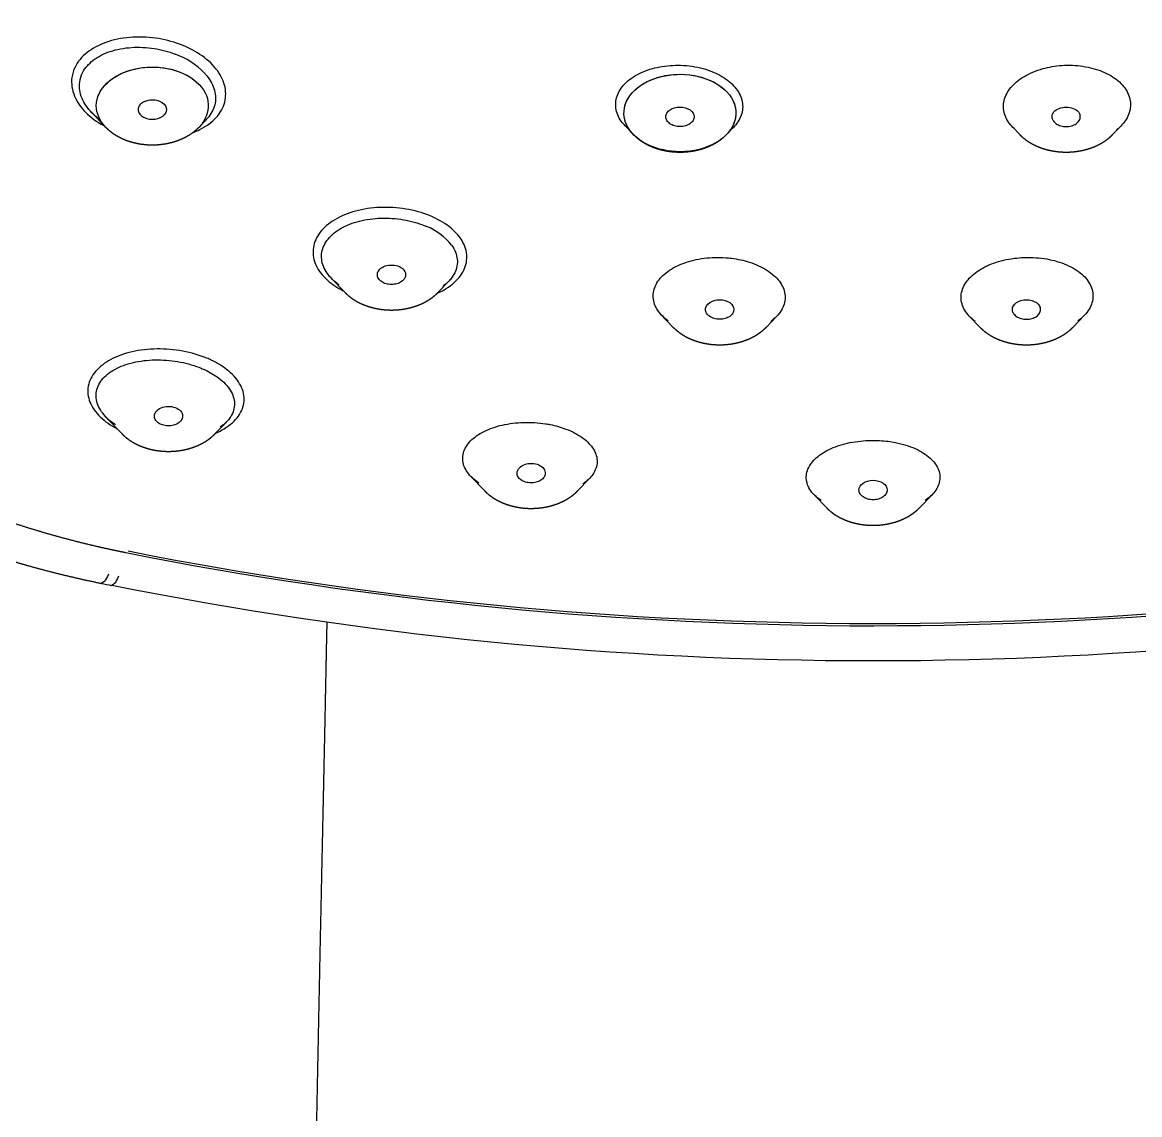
# Model space of a CAD drawing. Header units: millimetres. Extents: x 5066 to 5486, y -1867 to -1273.
# Drawn here: x 5226.14 to 5232.47, y -1583.56 to -1577.37 of the extents above; entities that cross this region are included whole.
import ezdxf

# ---------------------------------------------------------------- set-up
doc = ezdxf.new("R2010")
doc.units = ezdxf.units.MM
doc.header["$LTSCALE"] = 7
doc.header["$MEASUREMENT"] = 0
doc.layers.add('DWG', color=7, linetype='CONTINUOUS')

msp = doc.modelspace()

# ---------------------------------------------------------------- linework, layer by layer
at = {"layer": 'DWG'}
for p, q in [((5226.6111, -1577.9674), (5226.5304, -1577.8833)), ((5227.1404, -1577.9674), (5227.1829, -1577.923)), ((5229.6001, -1578.0085), (5229.5537, -1577.96)), ((5230.1294, -1578.0085), (5230.1695, -1577.9666)), ((5231.7881, -1578.0085), (5231.748, -1577.9666)), ((5232.3174, -1578.0085), (5232.3638, -1577.96)), ((5227.9659, -1578.9035), (5227.8895, -1578.8236)), ((5228.4952, -1578.9035), (5228.5553, -1578.8407)), ((5229.8252, -1579.1005), (5229.7624, -1579.0349)), ((5230.3545, -1579.1005), (5230.4125, -1579.04)), ((5231.563, -1579.1005), (5231.505, -1579.04)), ((5232.0923, -1579.1005), (5232.1552, -1579.0349)), ((5226.7027, -1579.7046), (5226.6108, -1579.6085)), ((5227.232, -1579.7046), (5227.2968, -1579.6369)), ((5228.7571, -1580.0277), (5228.6805, -1579.9476)), ((5229.2864, -1580.0277), (5229.3523, -1579.9588)), ((5230.6941, -1580.1234), (5230.6243, -1580.0506)), ((5231.2234, -1580.1234), (5231.2932, -1580.0506))]:
    msp.add_line(p, q, dxfattribs=at)
for centre, radius, start, end in [((5226.8564, -1577.9656), 0.4376, 43.95045, 70.21469), ((5228.3007, -1578.8507), 0.3449, 38.54569, 68.31039), ((5230.9584, -1558.9503), 21.8429, 258.82419, 281.19623), ((5228.1942, -1572.6621), 8.053, 258.48794, 258.90947), ((5230.9582, -1559.0493), 21.9418, 258.66461, 281.33865)]:
    msp.add_arc(centre, radius, start, end, dxfattribs=at)
at = {"layer": 'DWG', "extrusion": (0, 0, -1)}
for centre, major_axis, start_param, end_param in [((5226.8757, -1577.8465), (0.3173, 0), 3.141593, 6.86762), ((5226.8757, -1577.8465), (0.3173, 0), 3.141593, 5.694137), ((5229.8647, -1577.8876), (0.3173, 0), 2.557158, 6.86762), ((5229.8647, -1577.8876), (0.3173, 0), 1.570796, 5.105088), ((5229.8647, -1577.8876), (0.3173, 0), 5.105088, 7.853982), ((5226.8757, -1577.8465), (0.3173, 0), 2.557158, 3.141593), ((5226.8757, -1577.8682), (-0.08, 0), 0.981748, 4.12334), ((5232.0528, -1577.9092), (-0.08, 0), 5.890486, 9.032079), ((5229.8647, -1577.9092), (0.08, 0), 3.534292, 6.675884), ((5228.2306, -1578.8042), (0.08, 0), 3.730641, 6.872234), ((5230.0899, -1579.0012), (0.08, 0), 3.337942, 4.908739), ((5230.0899, -1579.0012), (0.08, 0), 4.908739, 6.479535), ((5231.8277, -1579.0012), (-0.08, 0), 6.086836, 9.228428), ((5226.9674, -1579.6053), (0.08, 0), 3.769911, 6.911504), ((5229.0218, -1579.9284), (0.08, 0), 3.455752, 6.597345), ((5230.9588, -1580.0242), (0.08, 0), 3.141593, 6.283185)]:
    msp.add_ellipse(centre, major_axis=major_axis, ratio=0.690882, start_param=start_param, end_param=end_param, dxfattribs=at)
at = {"layer": 'DWG'}
for points, degree, knots in [([(5223.1042, -1577.3739), (5223.1474, -1577.5272), (5223.1926, -1577.6807), (5223.2406, -1577.8339), (5223.2925, -1577.9867), (5223.3492, -1578.1389), (5223.4116, -1578.2902), (5223.4809, -1578.4402), (5223.5579, -1578.5888), (5223.6435, -1578.7358), (5223.6738, -1578.7836), (5223.7052, -1578.8311), (5223.7378, -1578.8783), (5223.7714, -1578.9251), (5223.8061, -1578.9715), (5223.8419, -1579.0175), (5223.8788, -1579.0631), (5223.9166, -1579.1083), (5223.9555, -1579.153), (5223.9954, -1579.1972), (5224.0363, -1579.241), (5224.0781, -1579.2843), (5224.1209, -1579.327), (5224.1646, -1579.3693), (5224.2092, -1579.411), (5224.2547, -1579.4521), (5224.3011, -1579.4927), (5224.3484, -1579.5327), (5224.3965, -1579.5721), (5224.4454, -1579.6109), (5224.4961, -1579.6497), (5224.5477, -1579.688), (5224.6003, -1579.7256), (5224.6538, -1579.7627), (5224.7082, -1579.7992), (5224.7634, -1579.835), (5224.8195, -1579.8702), (5224.8764, -1579.9048), (5224.9342, -1579.9387), (5224.9926, -1579.972), (5225.0519, -1580.0045), (5225.1118, -1580.0364), (5225.1724, -1580.0676), (5225.2338, -1580.0981), (5225.2957, -1580.1279), (5225.3583, -1580.157), (5225.4215, -1580.1853), (5225.4852, -1580.2129), (5225.5495, -1580.2397), (5225.6143, -1580.2657), (5225.6721, -1580.2882), (5225.7304, -1580.31), (5225.7891, -1580.3313), (5225.8483, -1580.352), (5225.9079, -1580.3721), (5225.9679, -1580.3917), (5226.0283, -1580.4106), (5226.0891, -1580.429), (5226.1503, -1580.4467), (5226.2118, -1580.4638), (5226.2736, -1580.4803), (5226.3357, -1580.4961), (5226.3982, -1580.5114), (5226.4609, -1580.5259), (5226.5238, -1580.5398), (5226.587, -1580.5531)], 1, [0, 0, 1.114582, 2.229164, 3.343746, 4.458327, 5.572909, 6.687491, 7.802073, 8.916655, 10.031237, 10.397789, 10.764341, 11.130893, 11.497445, 11.863998, 12.23055, 12.597102, 12.963654, 13.330206, 13.696758, 14.063311, 14.429863, 14.796415, 15.162967, 15.529519, 15.896072, 16.262624, 16.629176, 16.995728, 17.36228, 17.735213, 18.108145, 18.481078, 18.85401, 19.226943, 19.599875, 19.972808, 20.34574, 20.718673, 21.091605, 21.464538, 21.83747, 22.210403, 22.583335, 22.956267, 23.3292, 23.702132, 24.075065, 24.447997, 24.82093, 25.150615, 25.4803, 25.809985, 26.13967, 26.469356, 26.799041, 27.128726, 27.458411, 27.788096, 28.117781, 28.447467, 28.777152, 29.106837, 29.436522, 29.766207, 30.095892, 30.095892]), ([(5227.0293, -1577.4975), (5227.0293, -1577.4975), (5227.0293, -1577.4975), (5227.0293, -1577.4975), (5226.9867, -1577.4818), (5226.9405, -1577.4702), (5226.8943, -1577.4637), (5226.8456, -1577.4568), (5226.7955, -1577.4553), (5226.7482, -1577.4593), (5226.7004, -1577.4633), (5226.6542, -1577.473), (5226.6131, -1577.4876), (5226.572, -1577.5022), (5226.5351, -1577.5222), (5226.5054, -1577.5458), (5226.4759, -1577.5694), (5226.4528, -1577.5972), (5226.4381, -1577.6272), (5226.4287, -1577.6463), (5226.4225, -1577.6666), (5226.4199, -1577.6873), (5226.4199, -1577.6873), (5226.4199, -1577.6873), (5226.4199, -1577.6873)], 3, [0, 0, 0, 0, 0.000014, 0.000014, 0.000014, 0.168962, 0.168962, 0.168962, 0.347203, 0.347203, 0.347203, 0.526916, 0.526916, 0.526916, 0.707022, 0.707022, 0.707022, 0.886111, 0.886111, 0.886111, 0.999986, 0.999986, 0.999986, 1, 1, 1, 1]), ([(5226.4643, -1577.7122), (5226.4668, -1577.6939), (5226.4724, -1577.6761), (5226.4809, -1577.6593), (5226.4942, -1577.6331), (5226.515, -1577.6088), (5226.5414, -1577.5885), (5226.568, -1577.5681), (5226.601, -1577.5511), (5226.6376, -1577.5389), (5226.6741, -1577.5267), (5226.7152, -1577.519), (5226.7574, -1577.5162), (5226.7992, -1577.5135), (5226.8433, -1577.5156), (5226.8862, -1577.5224), (5226.9267, -1577.5288), (5226.9672, -1577.5395), (5227.0045, -1577.5539)], 3, [0, 0, 0, 0, 0.114392, 0.114392, 0.114392, 0.294182, 0.294182, 0.294182, 0.474743, 0.474743, 0.474743, 0.654487, 0.654487, 0.654487, 0.832178, 0.832178, 0.832178, 1, 1, 1, 1]), ([(5227.1023, -1578.0004), (5227.1174, -1577.9947), (5227.1318, -1577.9884), (5227.1454, -1577.9815), (5227.1821, -1577.9629), (5227.2136, -1577.9394), (5227.2373, -1577.913), (5227.2609, -1577.8867), (5227.2775, -1577.8568), (5227.2855, -1577.8258), (5227.2934, -1577.7949), (5227.2931, -1577.7621), (5227.2847, -1577.73), (5227.2763, -1577.6982), (5227.2595, -1577.6661), (5227.2358, -1577.6365), (5227.2122, -1577.607), (5227.181, -1577.5792), (5227.1449, -1577.5553), (5227.1107, -1577.5326), (5227.0712, -1577.5129), (5227.0293, -1577.4975), (5227.0293, -1577.4975), (5227.0293, -1577.4975), (5227.0293, -1577.4975)], 3, [0.5152022, 0.5152022, 0.5152022, 0.5152022, 0.5439755, 0.5439755, 0.5439755, 0.6216809, 0.6216809, 0.6216809, 0.6990356, 0.6990356, 0.6990356, 0.775838, 0.775838, 0.775838, 0.8521066, 0.8521066, 0.8521066, 0.9281309, 0.9281309, 0.9281309, 0.9999937, 0.9999937, 0.9999937, 1, 1, 1, 1]), ([(5229.5795, -1577.9836), (5229.5608, -1577.9685), (5229.5449, -1577.952), (5229.5326, -1577.9346), (5229.5158, -1577.911), (5229.5053, -1577.8852), (5229.5018, -1577.8596), (5229.4984, -1577.834), (5229.5019, -1577.8077), (5229.512, -1577.783), (5229.5221, -1577.7584), (5229.539, -1577.7347), (5229.5614, -1577.7137), (5229.5837, -1577.693), (5229.612, -1577.6744), (5229.644, -1577.6595), (5229.6758, -1577.6448), (5229.7122, -1577.6333), (5229.7502, -1577.6262), (5229.7881, -1577.619), (5229.8287, -1577.6159), (5229.8686, -1577.6172), (5229.9121, -1577.6186), (5229.9561, -1577.6252), (5229.9963, -1577.6363)], 3, [0.5806093, 0.5806093, 0.5806093, 0.5806093, 0.6203416, 0.6203416, 0.6203416, 0.6746369, 0.6746369, 0.6746369, 0.7287389, 0.7287389, 0.7287389, 0.7825021, 0.7825021, 0.7825021, 0.8358964, 0.8358964, 0.8358964, 0.88901, 0.88901, 0.88901, 0.9420094, 0.9420094, 0.9420094, 1, 1, 1, 1]), ([(5229.9963, -1577.6363), (5230.0301, -1577.6457), (5230.0621, -1577.6584), (5230.0902, -1577.6737), (5230.1211, -1577.6905), (5230.1481, -1577.7109), (5230.1688, -1577.7331), (5230.1896, -1577.7554), (5230.2046, -1577.7802), (5230.2127, -1577.8053), (5230.2209, -1577.8305), (5230.2223, -1577.8568), (5230.2168, -1577.882), (5230.2113, -1577.9071), (5230.1989, -1577.9319), (5230.1805, -1577.9543), (5230.1711, -1577.9656), (5230.1602, -1577.9765), (5230.1478, -1577.9867)], 3, [0, 0, 0, 0, 0.0484094, 0.0484094, 0.0484094, 0.1020184, 0.1020184, 0.1020184, 0.1559047, 0.1559047, 0.1559047, 0.2099325, 0.2099325, 0.2099325, 0.2639182, 0.2639182, 0.2639182, 0.291207, 0.291207, 0.291207, 0.291207]), ([(5231.7697, -1577.9867), (5231.761, -1577.9795), (5231.753, -1577.9721), (5231.7458, -1577.9643), (5231.7255, -1577.9425), (5231.7111, -1577.9181), (5231.7036, -1577.8931), (5231.6961, -1577.8682), (5231.6954, -1577.8421), (5231.7015, -1577.8168), (5231.7076, -1577.7916), (5231.7205, -1577.7666), (5231.7393, -1577.7439), (5231.758, -1577.7212), (5231.7829, -1577.7002), (5231.8121, -1577.6824), (5231.8437, -1577.6632), (5231.8812, -1577.6474), (5231.9212, -1577.6363)], 3, [0.7086089, 0.7086089, 0.7086089, 0.7086089, 0.7277913, 0.7277913, 0.7277913, 0.7819481, 0.7819481, 0.7819481, 0.8358165, 0.8358165, 0.8358165, 0.889318, 0.889318, 0.889318, 0.942492, 0.942492, 0.942492, 1, 1, 1, 1]), ([(5231.9212, -1577.6363), (5231.955, -1577.6269), (5231.9914, -1577.6208), (5232.0278, -1577.6183), (5232.0677, -1577.6155), (5232.1087, -1577.6171), (5232.1474, -1577.6228), (5232.1863, -1577.6286), (5232.224, -1577.6388), (5232.2574, -1577.6525), (5232.2909, -1577.6663), (5232.3211, -1577.684), (5232.3452, -1577.7042), (5232.3695, -1577.7244), (5232.3884, -1577.7477), (5232.4005, -1577.772), (5232.4126, -1577.7964), (5232.4182, -1577.8224), (5232.4168, -1577.8481), (5232.4154, -1577.8737), (5232.4069, -1577.8996), (5232.3922, -1577.9236), (5232.3791, -1577.945), (5232.3606, -1577.9654), (5232.338, -1577.9836)], 3, [0, 0, 0, 0, 0.0484817, 0.0484817, 0.0484817, 0.1016657, 0.1016657, 0.1016657, 0.1551751, 0.1551751, 0.1551751, 0.2090206, 0.2090206, 0.2090206, 0.2630908, 0.2630908, 0.2630908, 0.3171991, 0.3171991, 0.3171991, 0.3711681, 0.3711681, 0.3711681, 0.4192612, 0.4192612, 0.4192612, 0.4192612]), ([(5226.4199, -1577.6873), (5226.4155, -1577.7214), (5226.4207, -1577.7574), (5226.4351, -1577.7918), (5226.4484, -1577.8237), (5226.4699, -1577.8551), (5226.4977, -1577.8834), (5226.5257, -1577.9117), (5226.5608, -1577.9378), (5226.6002, -1577.9594), (5226.6023, -1577.9606), (5226.6045, -1577.9618), (5226.6068, -1577.963)], 3, [0, 0, 0, 0, 0.0823919, 0.0823919, 0.0823919, 0.1585683, 0.1585683, 0.1585683, 0.2348735, 0.2348735, 0.2348735, 0.239107, 0.239107, 0.239107, 0.239107]), ([(5226.58, -1577.9261), (5226.5629, -1577.9137), (5226.5473, -1577.9004), (5226.5337, -1577.8866), (5226.5087, -1577.8613), (5226.4895, -1577.8333), (5226.4777, -1577.8049), (5226.4649, -1577.7743), (5226.4603, -1577.7424), (5226.4643, -1577.7122)], 3, [0.7978878, 0.7978878, 0.7978878, 0.7978878, 0.8400485, 0.8400485, 0.8400485, 0.9169081, 0.9169081, 0.9169081, 1, 1, 1, 1]), ([(5227.1714, -1577.6619), (5227.1761, -1577.667), (5227.1806, -1577.6722), (5227.1848, -1577.6775), (5227.2055, -1577.7034), (5227.2202, -1577.7314), (5227.2277, -1577.7591), (5227.2353, -1577.787), (5227.2357, -1577.8155), (5227.2291, -1577.8422), (5227.2223, -1577.8692), (5227.2081, -1577.8951), (5227.1877, -1577.9178), (5227.1795, -1577.9269), (5227.1702, -1577.9357), (5227.16, -1577.9439)], 3, [0.1314311, 0.1314311, 0.1314311, 0.1314311, 0.1467169, 0.1467169, 0.1467169, 0.2222308, 0.2222308, 0.2222308, 0.2983464, 0.2983464, 0.2983464, 0.3751965, 0.3751965, 0.3751965, 0.4061188, 0.4061188, 0.4061188, 0.4061188]), ([(5226.6111, -1577.9674), (5226.6216, -1577.9779), (5226.6328, -1577.9877), (5226.6446, -1577.9971), (5226.657, -1578.0059), (5226.6699, -1578.0141), (5226.6832, -1578.0217), (5226.6979, -1578.0292), (5226.713, -1578.0361), (5226.7285, -1578.0423), (5226.7444, -1578.0478), (5226.7607, -1578.0527), (5226.7772, -1578.0569), (5226.7941, -1578.0605), (5226.8113, -1578.0634), (5226.8287, -1578.0656), (5226.8461, -1578.0671), (5226.8636, -1578.068), (5226.8812, -1578.0681), (5226.8988, -1578.0675), (5226.9162, -1578.0663), (5226.9336, -1578.0643), (5226.9508, -1578.0617), (5226.9679, -1578.0584), (5226.9847, -1578.0543), (5227.0012, -1578.0497), (5227.0174, -1578.0443), (5227.0332, -1578.0382), (5227.0486, -1578.0315), (5227.0636, -1578.0242), (5227.078, -1578.0162), (5227.0917, -1578.0077), (5227.1049, -1577.9985), (5227.1174, -1577.9888), (5227.1292, -1577.9784), (5227.1404, -1577.9674)], 1, [0.584435, 0.584435, 0.63789, 0.691346, 0.744802, 0.798258, 0.851714, 0.90517, 0.961835, 1.018501, 1.075167, 1.131833, 1.188499, 1.245165, 1.302426, 1.359688, 1.41695, 1.474212, 1.531473, 1.588735, 1.645971, 1.703206, 1.760441, 1.817677, 1.874912, 1.932147, 1.989402, 2.046657, 2.103912, 2.161167, 2.218422, 2.275677, 2.331974, 2.38827, 2.444566, 2.500862, 2.557158, 2.557158]), ([(5229.6001, -1578.0085), (5229.6107, -1578.0189), (5229.6219, -1578.0288), (5229.6337, -1578.0382), (5229.646, -1578.0469), (5229.6589, -1578.0552), (5229.6723, -1578.0628), (5229.6869, -1578.0703), (5229.702, -1578.0771), (5229.7176, -1578.0833), (5229.7335, -1578.0889), (5229.7497, -1578.0938), (5229.7662, -1578.098), (5229.7832, -1578.1016), (5229.8004, -1578.1045), (5229.8177, -1578.1067), (5229.8352, -1578.1082), (5229.8527, -1578.109), (5229.8703, -1578.1092), (5229.8878, -1578.1086), (5229.9053, -1578.1073), (5229.9227, -1578.1054), (5229.9399, -1578.1028), (5229.9569, -1578.0994), (5229.9737, -1578.0954), (5229.9902, -1578.0907), (5230.0064, -1578.0854), (5230.0223, -1578.0793), (5230.0377, -1578.0726), (5230.0526, -1578.0653), (5230.0671, -1578.0572), (5230.0808, -1578.0487), (5230.0939, -1578.0396), (5230.1064, -1578.0298), (5230.1183, -1578.0195), (5230.1294, -1578.0085)], 1, [0.584435, 0.584435, 0.63789, 0.691346, 0.744802, 0.798258, 0.851714, 0.90517, 0.961835, 1.018501, 1.075167, 1.131833, 1.188499, 1.245165, 1.302426, 1.359688, 1.41695, 1.474212, 1.531473, 1.588735, 1.645971, 1.703206, 1.760441, 1.817677, 1.874912, 1.932147, 1.989402, 2.046657, 2.103912, 2.161167, 2.218422, 2.275677, 2.331974, 2.38827, 2.444566, 2.500862, 2.557158, 2.557158]), ([(5231.7881, -1578.0085), (5231.7987, -1578.0189), (5231.8099, -1578.0288), (5231.8217, -1578.0381), (5231.834, -1578.0469), (5231.8469, -1578.0551), (5231.8603, -1578.0628), (5231.8749, -1578.0703), (5231.89, -1578.0771), (5231.9056, -1578.0833), (5231.9215, -1578.0889), (5231.9377, -1578.0938), (5231.9542, -1578.098), (5231.9712, -1578.1016), (5231.9884, -1578.1045), (5232.0057, -1578.1067), (5232.0232, -1578.1082), (5232.0407, -1578.109), (5232.0583, -1578.1092), (5232.0758, -1578.1086), (5232.0933, -1578.1073), (5232.1107, -1578.1054), (5232.1279, -1578.1027), (5232.1449, -1578.0994), (5232.1617, -1578.0954), (5232.1783, -1578.0907), (5232.1944, -1578.0853), (5232.2103, -1578.0793), (5232.2257, -1578.0726), (5232.2406, -1578.0652), (5232.2551, -1578.0572), (5232.2688, -1578.0487), (5232.2819, -1578.0396), (5232.2944, -1578.0298), (5232.3063, -1578.0195), (5232.3174, -1578.0085)], 1, [0.584435, 0.584435, 0.63789, 0.691346, 0.744802, 0.798258, 0.851714, 0.90517, 0.961835, 1.018501, 1.075167, 1.131833, 1.188499, 1.245165, 1.302426, 1.359688, 1.41695, 1.474212, 1.531473, 1.588735, 1.645971, 1.703206, 1.760441, 1.817677, 1.874912, 1.932147, 1.989402, 2.046657, 2.103912, 2.161167, 2.218422, 2.275677, 2.331974, 2.38827, 2.444566, 2.500862, 2.557158, 2.557158]), ([(5223.8248, -1578.3725), (5223.8442, -1578.4173), (5223.8647, -1578.462), (5223.8863, -1578.5064), (5223.9089, -1578.5507), (5223.9325, -1578.5946), (5223.9571, -1578.6384), (5223.9827, -1578.6819), (5224.0094, -1578.7251), (5224.037, -1578.768), (5224.0655, -1578.8106), (5224.0951, -1578.8528), (5224.1255, -1578.8948), (5224.1569, -1578.9363), (5224.1893, -1578.9775), (5224.2225, -1579.0183), (5224.2566, -1579.0587), (5224.2916, -1579.0987), (5224.3275, -1579.1383), (5224.3642, -1579.1774), (5224.4018, -1579.2161), (5224.4413, -1579.2554), (5224.4819, -1579.2943), (5224.5234, -1579.3327), (5224.5658, -1579.3707), (5224.6091, -1579.4083), (5224.6534, -1579.4453), (5224.6985, -1579.4819), (5224.7445, -1579.518), (5224.7914, -1579.5535), (5224.839, -1579.5885), (5224.8875, -1579.623), (5224.9368, -1579.6569), (5224.9868, -1579.6902), (5225.0376, -1579.723), (5225.0891, -1579.7551), (5225.1413, -1579.7866), (5225.1943, -1579.8175), (5225.2479, -1579.8478), (5225.3021, -1579.8774), (5225.357, -1579.9063), (5225.4124, -1579.9345), (5225.4686, -1579.9621), (5225.5255, -1579.9891), (5225.583, -1580.0155), (5225.6412, -1580.0413), (5225.7, -1580.0664), (5225.7594, -1580.0909), (5225.8194, -1580.1147), (5225.88, -1580.1378), (5225.9411, -1580.1603), (5226.0026, -1580.1821), (5226.0647, -1580.2032), (5226.1273, -1580.2236), (5226.1903, -1580.2433), (5226.2537, -1580.2623), (5226.3174, -1580.2806), (5226.3816, -1580.2981), (5226.4461, -1580.3149), (5226.5109, -1580.331), (5226.576, -1580.3463), (5226.6255, -1580.3574), (5226.6751, -1580.368), (5226.7249, -1580.3782)], 1, [0, 0, 0.334535, 0.66907, 1.003605, 1.338141, 1.672676, 2.007211, 2.341746, 2.676281, 3.010816, 3.345352, 3.679887, 4.014422, 4.348957, 4.683492, 5.018027, 5.352563, 5.687098, 6.021633, 6.356168, 6.690703, 7.034784, 7.378864, 7.722944, 8.067024, 8.411105, 8.755185, 9.099265, 9.443346, 9.787426, 10.131506, 10.475586, 10.819667, 11.163747, 11.507827, 11.851908, 12.195988, 12.540068, 12.884148, 13.228229, 13.572309, 13.91564, 14.25897, 14.602301, 14.945632, 15.288962, 15.632293, 15.975623, 16.318954, 16.662285, 17.005615, 17.348946, 17.692277, 18.035607, 18.378938, 18.722269, 19.065599, 19.40893, 19.75226, 20.095591, 20.438922, 20.698548, 20.958174, 21.2178, 21.2178]), ([(5228.6211, -1578.5972), (5228.6211, -1578.5972), (5228.6211, -1578.5972), (5228.6211, -1578.5972), (5228.6025, -1578.5706), (5228.5767, -1578.5452), (5228.5456, -1578.523), (5228.513, -1578.4996), (5228.4736, -1578.4791), (5228.4307, -1578.4632), (5228.3881, -1578.4474), (5228.3409, -1578.4356), (5228.2931, -1578.429), (5228.2453, -1578.4224), (5228.1956, -1578.4206), (5228.148, -1578.4238), (5228.1003, -1578.4271), (5228.0534, -1578.4355), (5228.0111, -1578.4483), (5227.9685, -1578.4613), (5227.9294, -1578.479), (5227.8971, -1578.5002), (5227.8645, -1578.5214), (5227.8378, -1578.5467), (5227.8191, -1578.5739), (5227.8003, -1578.6012), (5227.7892, -1578.6312), (5227.7866, -1578.6614), (5227.784, -1578.6915), (5227.7898, -1578.7227), (5227.8037, -1578.7523), (5227.8176, -1578.7818), (5227.8398, -1578.8105), (5227.8686, -1578.8359), (5227.8935, -1578.8579), (5227.9238, -1578.8779), (5227.9576, -1578.8949)], 3, [0, 0, 0, 0, 0.0000063, 0.0000063, 0.0000063, 0.0731967, 0.0731967, 0.0731967, 0.1500927, 0.1500927, 0.1500927, 0.2264069, 0.2264069, 0.2264069, 0.3025008, 0.3025008, 0.3025008, 0.3788158, 0.3788158, 0.3788158, 0.4556258, 0.4556258, 0.4556258, 0.5329503, 0.5329503, 0.5329503, 0.6106032, 0.6106032, 0.6106032, 0.688307, 0.688307, 0.688307, 0.7658051, 0.7658051, 0.7658051, 0.8326305, 0.8326305, 0.8326305, 0.8326305]), ([(5227.935, -1578.8623), (5227.9247, -1578.8551), (5227.9152, -1578.8476), (5227.9064, -1578.8399), (5227.8809, -1578.8174), (5227.8613, -1578.7921), (5227.8493, -1578.7662), (5227.8372, -1578.7403), (5227.8323, -1578.713), (5227.8349, -1578.6866), (5227.8375, -1578.6604), (5227.8477, -1578.6344), (5227.8646, -1578.6108), (5227.8814, -1578.5874), (5227.9053, -1578.5657), (5227.9343, -1578.5476), (5227.963, -1578.5297), (5227.9976, -1578.5147), (5228.0352, -1578.504), (5228.0724, -1578.4934), (5228.1137, -1578.4866), (5228.1556, -1578.4842), (5228.1973, -1578.4818), (5228.2408, -1578.4838), (5228.2826, -1578.4898), (5228.3244, -1578.4959), (5228.3656, -1578.5063), (5228.4029, -1578.52), (5228.4115, -1578.5232), (5228.4199, -1578.5266), (5228.4282, -1578.5302)], 3, [0.2093498, 0.2093498, 0.2093498, 0.2093498, 0.2362395, 0.2362395, 0.2362395, 0.3143385, 0.3143385, 0.3143385, 0.3925021, 0.3925021, 0.3925021, 0.4704131, 0.4704131, 0.4704131, 0.54775, 0.54775, 0.54775, 0.6243093, 0.6243093, 0.6243093, 0.7001296, 0.7001296, 0.7001296, 0.7755465, 0.7755465, 0.7755465, 0.8511058, 0.8511058, 0.8511058, 0.8685344, 0.8685344, 0.8685344, 0.8685344]), ([(5228.4895, -1578.9093), (5228.503, -1578.9033), (5228.5159, -1578.8968), (5228.528, -1578.8898), (5228.5627, -1578.87), (5228.5918, -1578.8462), (5228.6132, -1578.8202), (5228.6347, -1578.794), (5228.6489, -1578.7649), (5228.6546, -1578.7353), (5228.6603, -1578.7056), (5228.6575, -1578.6746), (5228.6464, -1578.6449), (5228.6404, -1578.6287), (5228.6319, -1578.6126), (5228.6211, -1578.5972), (5228.6211, -1578.5972), (5228.6211, -1578.5972), (5228.6211, -1578.5972)], 3, [0.303569, 0.303569, 0.303569, 0.303569, 0.3657384, 0.3657384, 0.3657384, 0.543364, 0.543364, 0.543364, 0.7227315, 0.7227315, 0.7227315, 0.9027398, 0.9027398, 0.9027398, 0.9999855, 0.9999855, 0.9999855, 1, 1, 1, 1]), ([(5228.5704, -1578.6357), (5228.5801, -1578.649), (5228.5877, -1578.6628), (5228.5932, -1578.6768), (5228.6033, -1578.7025), (5228.6061, -1578.7292), (5228.6015, -1578.7549), (5228.5969, -1578.7805), (5228.5848, -1578.8057), (5228.5662, -1578.8285), (5228.5541, -1578.8432), (5228.539, -1578.8572), (5228.5215, -1578.87)], 3, [0, 0, 0, 0, 0.0965343, 0.0965343, 0.0965343, 0.2757182, 0.2757182, 0.2757182, 0.4549016, 0.4549016, 0.4549016, 0.5711775, 0.5711775, 0.5711775, 0.5711775]), ([(5229.7982, -1579.066), (5229.7943, -1579.0631), (5229.7905, -1579.0602), (5229.7868, -1579.0572), (5229.7613, -1579.0367), (5229.7416, -1579.0133), (5229.7292, -1578.989), (5229.7168, -1578.9648), (5229.7114, -1578.9391), (5229.7133, -1578.914), (5229.7152, -1578.8891), (5229.7245, -1578.8642), (5229.7402, -1578.8412), (5229.7558, -1578.8185), (5229.7781, -1578.7971), (5229.8055, -1578.7788), (5229.8325, -1578.7607), (5229.8652, -1578.7451), (5229.901, -1578.7333), (5229.9364, -1578.7216), (5229.9759, -1578.7134), (5230.0162, -1578.7092), (5230.0564, -1578.7051), (5230.0986, -1578.7049), (5230.1392, -1578.7088), (5230.1454, -1578.7094), (5230.1515, -1578.7101), (5230.1576, -1578.7109)], 3, [0.6094348, 0.6094348, 0.6094348, 0.6094348, 0.6173507, 0.6173507, 0.6173507, 0.6722747, 0.6722747, 0.6722747, 0.7270658, 0.7270658, 0.7270658, 0.7813069, 0.7813069, 0.7813069, 0.8347856, 0.8347856, 0.8347856, 0.8875518, 0.8875518, 0.8875518, 0.939884, 0.939884, 0.939884, 0.9921969, 0.9921969, 0.9921969, 1, 1, 1, 1]), ([(5230.1576, -1578.7109), (5230.1922, -1578.7152), (5230.2261, -1578.7226), (5230.2573, -1578.7325), (5230.2945, -1578.7443), (5230.3288, -1578.76), (5230.3575, -1578.7783), (5230.3866, -1578.7968), (5230.4106, -1578.8184), (5230.4277, -1578.8414), (5230.445, -1578.8645), (5230.4557, -1578.8896), (5230.4591, -1578.9146), (5230.4624, -1578.9396), (5230.4585, -1578.9651), (5230.4476, -1578.9892), (5230.4368, -1579.013), (5230.4189, -1579.036), (5230.3952, -1579.0563), (5230.3904, -1579.0604), (5230.3853, -1579.0644), (5230.38, -1579.0684)], 3, [0, 0, 0, 0, 0.0447199, 0.0447199, 0.0447199, 0.0981176, 0.0981176, 0.0981176, 0.152218, 0.152218, 0.152218, 0.2067564, 0.2067564, 0.2067564, 0.261299, 0.261299, 0.261299, 0.3154546, 0.3154546, 0.3154546, 0.3264486, 0.3264486, 0.3264486, 0.3264486]), ([(5231.5375, -1579.0684), (5231.5123, -1579.0497), (5231.4921, -1579.0282), (5231.4786, -1579.0056), (5231.4645, -1578.9822), (5231.4572, -1578.9569), (5231.4573, -1578.9319), (5231.4573, -1578.9071), (5231.4646, -1578.882), (5231.4785, -1578.8584), (5231.4921, -1578.8352), (5231.5126, -1578.8129), (5231.5384, -1578.7933), (5231.5638, -1578.774), (5231.5951, -1578.7568), (5231.6297, -1578.7433), (5231.6642, -1578.7298), (5231.7029, -1578.7195), (5231.7427, -1578.7133), (5231.7484, -1578.7124), (5231.7541, -1578.7116), (5231.7599, -1578.7109)], 3, [0.6735624, 0.6735624, 0.6735624, 0.6735624, 0.7261428, 0.7261428, 0.7261428, 0.7807573, 0.7807573, 0.7807573, 0.834688, 0.834688, 0.834688, 0.8878293, 0.8878293, 0.8878293, 0.9403472, 0.9403472, 0.9403472, 0.9926055, 0.9926055, 0.9926055, 1, 1, 1, 1]), ([(5231.7599, -1578.7109), (5231.7946, -1578.7065), (5231.8306, -1578.705), (5231.8658, -1578.7066), (5231.9071, -1578.7084), (5231.9483, -1578.7145), (5231.986, -1578.7243), (5232.0242, -1578.7343), (5232.0598, -1578.7483), (5232.0899, -1578.7653), (5232.1204, -1578.7824), (5232.1461, -1578.8029), (5232.165, -1578.8251), (5232.1839, -1578.8474), (5232.1965, -1578.872), (5232.2017, -1578.8968), (5232.2069, -1578.9216), (5232.2049, -1578.9473), (5232.1959, -1578.9718), (5232.187, -1578.9961), (5232.1708, -1579.0199), (5232.1488, -1579.0413), (5232.14, -1579.0498), (5232.1301, -1579.0581), (5232.1193, -1579.0659)], 3, [0, 0, 0, 0, 0.04486, 0.04486, 0.04486, 0.0978468, 0.0978468, 0.0978468, 0.1515554, 0.1515554, 0.1515554, 0.2058825, 0.2058825, 0.2058825, 0.2604839, 0.2604839, 0.2604839, 0.3149272, 0.3149272, 0.3149272, 0.3688963, 0.3688963, 0.3688963, 0.3905095, 0.3905095, 0.3905095, 0.3905095]), ([(5227.9659, -1578.9035), (5227.9765, -1578.9139), (5227.9877, -1578.9238), (5227.9995, -1578.9331), (5228.0118, -1578.9419), (5228.0247, -1578.9501), (5228.0381, -1578.9578), (5228.0527, -1578.9653), (5228.0678, -1578.9721), (5228.0834, -1578.9783), (5228.0993, -1578.9839), (5228.1155, -1578.9887), (5228.132, -1578.993), (5228.149, -1578.9965), (5228.1662, -1578.9994), (5228.1835, -1579.0017), (5228.201, -1579.0032), (5228.2185, -1579.004), (5228.2361, -1579.0041), (5228.2536, -1579.0036), (5228.2711, -1579.0023), (5228.2885, -1579.0004), (5228.3057, -1578.9977), (5228.3227, -1578.9944), (5228.3395, -1578.9904), (5228.356, -1578.9857), (5228.3722, -1578.9803), (5228.3881, -1578.9743), (5228.4035, -1578.9676), (5228.4184, -1578.9602), (5228.4329, -1578.9522), (5228.4466, -1578.9437), (5228.4597, -1578.9345), (5228.4722, -1578.9248), (5228.4841, -1578.9144), (5228.4952, -1578.9035)], 1, [0.584435, 0.584435, 0.63789, 0.691346, 0.744802, 0.798258, 0.851714, 0.90517, 0.961835, 1.018501, 1.075167, 1.131833, 1.188499, 1.245165, 1.302426, 1.359688, 1.41695, 1.474212, 1.531473, 1.588735, 1.645971, 1.703206, 1.760441, 1.817677, 1.874912, 1.932147, 1.989402, 2.046657, 2.103912, 2.161167, 2.218422, 2.275677, 2.331974, 2.38827, 2.444566, 2.500862, 2.557158, 2.557158]), ([(5229.8252, -1579.1005), (5229.8358, -1579.1109), (5229.847, -1579.1208), (5229.8588, -1579.1301), (5229.8711, -1579.1389), (5229.884, -1579.1471), (5229.8974, -1579.1548), (5229.912, -1579.1623), (5229.9271, -1579.1691), (5229.9427, -1579.1753), (5229.9586, -1579.1809), (5229.9748, -1579.1858), (5229.9913, -1579.19), (5230.0083, -1579.1936), (5230.0255, -1579.1965), (5230.0428, -1579.1987), (5230.0603, -1579.2002), (5230.0778, -1579.201), (5230.0954, -1579.2012), (5230.1129, -1579.2006), (5230.1304, -1579.1993), (5230.1478, -1579.1974), (5230.165, -1579.1947), (5230.182, -1579.1914), (5230.1988, -1579.1874), (5230.2154, -1579.1827), (5230.2315, -1579.1773), (5230.2474, -1579.1713), (5230.2628, -1579.1646), (5230.2777, -1579.1572), (5230.2922, -1579.1492), (5230.3059, -1579.1407), (5230.319, -1579.1316), (5230.3315, -1579.1218), (5230.3434, -1579.1115), (5230.3545, -1579.1005)], 1, [0.584435, 0.584435, 0.63789, 0.691346, 0.744802, 0.798258, 0.851714, 0.90517, 0.961835, 1.018501, 1.075167, 1.131833, 1.188499, 1.245165, 1.302426, 1.359688, 1.41695, 1.474212, 1.531473, 1.588735, 1.645971, 1.703206, 1.760441, 1.817677, 1.874912, 1.932147, 1.989402, 2.046657, 2.103912, 2.161167, 2.218422, 2.275677, 2.331974, 2.38827, 2.444566, 2.500862, 2.557158, 2.557158]), ([(5231.563, -1579.1005), (5231.5736, -1579.1109), (5231.5848, -1579.1208), (5231.5966, -1579.1301), (5231.6089, -1579.1389), (5231.6218, -1579.1471), (5231.6352, -1579.1548), (5231.6498, -1579.1623), (5231.6649, -1579.1691), (5231.6805, -1579.1753), (5231.6964, -1579.1809), (5231.7126, -1579.1858), (5231.7291, -1579.19), (5231.7461, -1579.1936), (5231.7633, -1579.1965), (5231.7806, -1579.1987), (5231.7981, -1579.2002), (5231.8156, -1579.201), (5231.8332, -1579.2012), (5231.8507, -1579.2006), (5231.8682, -1579.1993), (5231.8856, -1579.1974), (5231.9028, -1579.1947), (5231.9198, -1579.1914), (5231.9366, -1579.1874), (5231.9531, -1579.1827), (5231.9693, -1579.1773), (5231.9852, -1579.1713), (5232.0006, -1579.1646), (5232.0155, -1579.1572), (5232.03, -1579.1492), (5232.0437, -1579.1407), (5232.0568, -1579.1316), (5232.0693, -1579.1218), (5232.0812, -1579.1115), (5232.0923, -1579.1005)], 1, [0.584435, 0.584435, 0.63789, 0.691346, 0.744802, 0.798258, 0.851714, 0.90517, 0.961835, 1.018501, 1.075167, 1.131833, 1.188499, 1.245165, 1.302426, 1.359688, 1.41695, 1.474212, 1.531473, 1.588735, 1.645971, 1.703206, 1.760441, 1.817677, 1.874912, 1.932147, 1.989402, 2.046657, 2.103912, 2.161167, 2.218422, 2.275677, 2.331974, 2.38827, 2.444566, 2.500862, 2.557158, 2.557158]), ([(5227.2098, -1579.2882), (5227.2016, -1579.2843), (5227.1933, -1579.2806), (5227.1847, -1579.277), (5227.143, -1579.2597), (5227.0963, -1579.246), (5227.0485, -1579.2372), (5227.0008, -1579.2284), (5226.9508, -1579.2241), (5226.9026, -1579.2247), (5226.8539, -1579.2253), (5226.8057, -1579.2309), (5226.7618, -1579.2409), (5226.7172, -1579.251), (5226.6759, -1579.266), (5226.641, -1579.2847), (5226.6056, -1579.3035), (5226.5759, -1579.3266), (5226.5542, -1579.352), (5226.5324, -1579.3777), (5226.5181, -1579.4064), (5226.5127, -1579.4357), (5226.5073, -1579.465), (5226.5105, -1579.4959), (5226.5222, -1579.5256), (5226.5339, -1579.555), (5226.5542, -1579.5842), (5226.5816, -1579.6105), (5226.6071, -1579.6351), (5226.6396, -1579.6579), (5226.6764, -1579.6771)], 3, [0, 0, 0, 0, 0.010627, 0.010627, 0.010627, 0.0632774, 0.0632774, 0.0632774, 0.1157414, 0.1157414, 0.1157414, 0.1685971, 0.1685971, 0.1685971, 0.2221921, 0.2221921, 0.2221921, 0.2765283, 0.2765283, 0.2765283, 0.3312981, 0.3312981, 0.3312981, 0.3860439, 0.3860439, 0.3860439, 0.4403562, 0.4403562, 0.4403562, 0.4910663, 0.4910663, 0.4910663, 0.4910663]), ([(5226.6672, -1579.6547), (5226.6491, -1579.6429), (5226.6329, -1579.6301), (5226.6189, -1579.6167), (5226.5946, -1579.5934), (5226.5768, -1579.5676), (5226.5667, -1579.5417), (5226.5566, -1579.5157), (5226.5541, -1579.4887), (5226.5594, -1579.4632), (5226.5646, -1579.4378), (5226.5778, -1579.4131), (5226.5976, -1579.3911), (5226.6172, -1579.3695), (5226.6439, -1579.3499), (5226.6756, -1579.3342), (5226.7067, -1579.3187), (5226.7433, -1579.3064), (5226.7828, -1579.2983), (5226.8215, -1579.2904), (5226.8639, -1579.2863), (5226.9066, -1579.2865), (5226.9489, -1579.2866), (5226.9926, -1579.2909), (5227.0342, -1579.2989), (5227.0759, -1579.307), (5227.1167, -1579.3191), (5227.1532, -1579.3342), (5227.1606, -1579.3372), (5227.1679, -1579.3405), (5227.1751, -1579.3438)], 3, [0.5294552, 0.5294552, 0.5294552, 0.5294552, 0.5608613, 0.5608613, 0.5608613, 0.6156673, 0.6156673, 0.6156673, 0.6708093, 0.6708093, 0.6708093, 0.7258137, 0.7258137, 0.7258137, 0.780165, 0.780165, 0.780165, 0.8335212, 0.8335212, 0.8335212, 0.8858884, 0.8858884, 0.8858884, 0.9376656, 0.9376656, 0.9376656, 0.9895291, 0.9895291, 0.9895291, 1, 1, 1, 1]), ([(5227.235, -1579.7014), (5227.2575, -1579.6916), (5227.2782, -1579.6804), (5227.2965, -1579.6681), (5227.328, -1579.647), (5227.3531, -1579.6222), (5227.3699, -1579.5957), (5227.3869, -1579.5688), (5227.3958, -1579.5395), (5227.3959, -1579.5101), (5227.396, -1579.4807), (5227.3873, -1579.4503), (5227.3704, -1579.4215), (5227.3537, -1579.393), (5227.3284, -1579.3652), (5227.2966, -1579.3406), (5227.2716, -1579.3213), (5227.2422, -1579.3034), (5227.2098, -1579.2882)], 3, [0.7074468, 0.7074468, 0.7074468, 0.7074468, 0.7390417, 0.7390417, 0.7390417, 0.7933997, 0.7933997, 0.7933997, 0.848304, 0.848304, 0.848304, 0.9032088, 0.9032088, 0.9032088, 0.9575028, 0.9575028, 0.9575028, 1, 1, 1, 1]), ([(5227.1751, -1579.3438), (5227.2034, -1579.3571), (5227.2293, -1579.3724), (5227.2513, -1579.389), (5227.2793, -1579.4102), (5227.3018, -1579.4339), (5227.3169, -1579.4582), (5227.3322, -1579.4829), (5227.3404, -1579.509), (5227.3408, -1579.5342), (5227.3413, -1579.5595), (5227.334, -1579.5848), (5227.3196, -1579.6079), (5227.306, -1579.6296), (5227.2858, -1579.65), (5227.2605, -1579.6676)], 3, [0, 0, 0, 0, 0.0419095, 0.0419095, 0.0419095, 0.0956204, 0.0956204, 0.0956204, 0.1502016, 0.1502016, 0.1502016, 0.2050524, 0.2050524, 0.2050524, 0.2565747, 0.2565747, 0.2565747, 0.2565747]), ([(5228.7253, -1579.9848), (5228.7117, -1579.9756), (5228.6994, -1579.9659), (5228.6888, -1579.9558), (5228.666, -1579.9343), (5228.6498, -1579.9104), (5228.6413, -1579.8862), (5228.6329, -1579.8622), (5228.6319, -1579.8372), (5228.6384, -1579.8133), (5228.6448, -1579.7898), (5228.6587, -1579.7668), (5228.6788, -1579.746), (5228.6985, -1579.7258), (5228.7248, -1579.7073), (5228.7557, -1579.6919), (5228.7859, -1579.6769), (5228.8214, -1579.6645), (5228.8593, -1579.6559), (5228.8968, -1579.6474), (5228.9376, -1579.6423), (5228.9787, -1579.641), (5229.0198, -1579.6398), (5229.0622, -1579.6424), (5229.1025, -1579.6486), (5229.1111, -1579.6499), (5229.1197, -1579.6515), (5229.1281, -1579.6531)], 3, [0.5888278, 0.5888278, 0.5888278, 0.5888278, 0.6149898, 0.6149898, 0.6149898, 0.6707749, 0.6707749, 0.6707749, 0.7263174, 0.7263174, 0.7263174, 0.7808955, 0.7808955, 0.7808955, 0.8341678, 0.8341678, 0.8341678, 0.8862518, 0.8862518, 0.8862518, 0.9376536, 0.9376536, 0.9376536, 0.9891091, 0.9891091, 0.9891091, 1, 1, 1, 1]), ([(5229.1281, -1579.6531), (5229.1598, -1579.6594), (5229.1904, -1579.668), (5229.2184, -1579.6785), (5229.2546, -1579.6921), (5229.2871, -1579.7092), (5229.3135, -1579.7284), (5229.3404, -1579.748), (5229.3616, -1579.7703), (5229.3754, -1579.7934), (5229.3894, -1579.8167), (5229.3962, -1579.8415), (5229.3954, -1579.8656), (5229.3947, -1579.8896), (5229.3863, -1579.9137), (5229.3711, -1579.9359), (5229.3577, -1579.9554), (5229.3387, -1579.9739), (5229.3152, -1579.9901)], 3, [0, 0, 0, 0, 0.041104, 0.041104, 0.041104, 0.0946037, 0.0946037, 0.0946037, 0.1493118, 0.1493118, 0.1493118, 0.2046553, 0.2046553, 0.2046553, 0.2598108, 0.2598108, 0.2598108, 0.308229, 0.308229, 0.308229, 0.308229]), ([(5226.7027, -1579.7046), (5226.7133, -1579.715), (5226.7245, -1579.7249), (5226.7363, -1579.7342), (5226.7486, -1579.743), (5226.7615, -1579.7512), (5226.7749, -1579.7588), (5226.7895, -1579.7663), (5226.8046, -1579.7732), (5226.8202, -1579.7794), (5226.8361, -1579.7849), (5226.8523, -1579.7898), (5226.8688, -1579.794), (5226.8858, -1579.7976), (5226.903, -1579.8005), (5226.9203, -1579.8027), (5226.9378, -1579.8043), (5226.9553, -1579.8051), (5226.9729, -1579.8052), (5226.9904, -1579.8046), (5227.0079, -1579.8034), (5227.0253, -1579.8014), (5227.0425, -1579.7988), (5227.0595, -1579.7955), (5227.0763, -1579.7915), (5227.0929, -1579.7868), (5227.1091, -1579.7814), (5227.1249, -1579.7754), (5227.1403, -1579.7687), (5227.1552, -1579.7613), (5227.1697, -1579.7533), (5227.1834, -1579.7448), (5227.1965, -1579.7356), (5227.209, -1579.7259), (5227.2209, -1579.7155), (5227.232, -1579.7046)], 1, [0.584435, 0.584435, 0.63789, 0.691346, 0.744802, 0.798258, 0.851714, 0.90517, 0.961835, 1.018501, 1.075167, 1.131833, 1.188499, 1.245165, 1.302426, 1.359688, 1.41695, 1.474212, 1.531473, 1.588735, 1.645971, 1.703206, 1.760441, 1.817677, 1.874912, 1.932147, 1.989402, 2.046657, 2.103912, 2.161167, 2.218422, 2.275677, 2.331974, 2.38827, 2.444566, 2.500862, 2.557158, 2.557158]), ([(5230.6642, -1580.0839), (5230.6502, -1580.0744), (5230.6378, -1580.0642), (5230.6272, -1580.0535), (5230.6062, -1580.0324), (5230.5917, -1580.0089), (5230.5849, -1579.9851), (5230.5782, -1579.9616), (5230.5789, -1579.9372), (5230.5868, -1579.9137), (5230.5946, -1579.8909), (5230.6095, -1579.8684), (5230.6305, -1579.8481), (5230.651, -1579.8282), (5230.6779, -1579.81), (5230.7091, -1579.7948), (5230.7397, -1579.7799), (5230.7754, -1579.7675), (5230.8133, -1579.7588), (5230.851, -1579.7501), (5230.892, -1579.7447), (5230.9329, -1579.7432), (5230.9415, -1579.7428), (5230.9501, -1579.7427), (5230.9588, -1579.7427)], 3, [0.6410935, 0.6410935, 0.6410935, 0.6410935, 0.6691453, 0.6691453, 0.6691453, 0.7249672, 0.7249672, 0.7249672, 0.7800925, 0.7800925, 0.7800925, 0.833961, 0.833961, 0.833961, 0.8864898, 0.8864898, 0.8864898, 0.9380522, 0.9380522, 0.9380522, 0.9893344, 0.9893344, 0.9893344, 1, 1, 1, 1]), ([(5230.9588, -1579.7427), (5230.9916, -1579.7427), (5231.0247, -1579.7451), (5231.0564, -1579.7498), (5231.0972, -1579.7558), (5231.1365, -1579.7658), (5231.1712, -1579.7789), (5231.2068, -1579.7922), (5231.2385, -1579.8092), (5231.2637, -1579.8282), (5231.2894, -1579.8476), (5231.3091, -1579.8696), (5231.3214, -1579.8925), (5231.3338, -1579.9154), (5231.339, -1579.9398), (5231.3367, -1579.9637), (5231.3344, -1579.9873), (5231.3247, -1580.011), (5231.3082, -1580.0329), (5231.2946, -1580.0511), (5231.2759, -1580.0685), (5231.2533, -1580.084)], 3, [0, 0, 0, 0, 0.0408749, 0.0408749, 0.0408749, 0.0937818, 0.0937818, 0.0937818, 0.1480012, 0.1480012, 0.1480012, 0.2031748, 0.2031748, 0.2031748, 0.2585455, 0.2585455, 0.2585455, 0.3133298, 0.3133298, 0.3133298, 0.3589367, 0.3589367, 0.3589367, 0.3589367]), ([(5228.7571, -1580.0277), (5228.7677, -1580.0381), (5228.7789, -1580.048), (5228.7907, -1580.0573), (5228.8031, -1580.0661), (5228.816, -1580.0743), (5228.8293, -1580.0819), (5228.844, -1580.0894), (5228.8591, -1580.0963), (5228.8746, -1580.1025), (5228.8905, -1580.108), (5228.9067, -1580.1129), (5228.9233, -1580.1171), (5228.9402, -1580.1207), (5228.9574, -1580.1236), (5228.9747, -1580.1258), (5228.9922, -1580.1274), (5229.0097, -1580.1282), (5229.0273, -1580.1283), (5229.0448, -1580.1277), (5229.0623, -1580.1265), (5229.0797, -1580.1245), (5229.0969, -1580.1219), (5229.114, -1580.1186), (5229.1308, -1580.1146), (5229.1473, -1580.1099), (5229.1635, -1580.1045), (5229.1793, -1580.0985), (5229.1947, -1580.0918), (5229.2097, -1580.0844), (5229.2241, -1580.0764), (5229.2378, -1580.0679), (5229.2509, -1580.0587), (5229.2635, -1580.049), (5229.2753, -1580.0386), (5229.2864, -1580.0277)], 1, [0.584435, 0.584435, 0.63789, 0.691346, 0.744802, 0.798258, 0.851714, 0.90517, 0.961835, 1.018501, 1.075167, 1.131833, 1.188499, 1.245165, 1.302426, 1.359688, 1.41695, 1.474212, 1.531473, 1.588735, 1.645971, 1.703206, 1.760441, 1.817677, 1.874912, 1.932147, 1.989402, 2.046657, 2.103912, 2.161167, 2.218422, 2.275677, 2.331974, 2.38827, 2.444566, 2.500862, 2.557158, 2.557158]), ([(5230.6941, -1580.1234), (5230.7047, -1580.1339), (5230.7159, -1580.1437), (5230.7277, -1580.1531), (5230.74, -1580.1619), (5230.7529, -1580.1701), (5230.7663, -1580.1777), (5230.7809, -1580.1852), (5230.796, -1580.1921), (5230.8116, -1580.1983), (5230.8275, -1580.2038), (5230.8437, -1580.2087), (5230.8602, -1580.2129), (5230.8772, -1580.2165), (5230.8944, -1580.2194), (5230.9117, -1580.2216), (5230.9292, -1580.2231), (5230.9467, -1580.224), (5230.9643, -1580.2241), (5230.9818, -1580.2235), (5230.9993, -1580.2223), (5231.0167, -1580.2203), (5231.0339, -1580.2177), (5231.0509, -1580.2143), (5231.0677, -1580.2103), (5231.0843, -1580.2056), (5231.1004, -1580.2003), (5231.1163, -1580.1942), (5231.1317, -1580.1875), (5231.1466, -1580.1802), (5231.1611, -1580.1722), (5231.1748, -1580.1636), (5231.1879, -1580.1545), (5231.2004, -1580.1448), (5231.2123, -1580.1344), (5231.2234, -1580.1234)], 1, [0.584435, 0.584435, 0.63789, 0.691346, 0.744802, 0.798258, 0.851714, 0.90517, 0.961835, 1.018501, 1.075167, 1.131833, 1.188499, 1.245165, 1.302426, 1.359688, 1.41695, 1.474212, 1.531473, 1.588735, 1.645971, 1.703206, 1.760441, 1.817677, 1.874912, 1.932147, 1.989402, 2.046657, 2.103912, 2.161167, 2.218422, 2.275677, 2.331974, 2.38827, 2.444566, 2.500862, 2.557158, 2.557158]), ([(5227.8644, -1580.7704), (5227.8641, -1580.7832), (5227.863, -1580.8265), (5227.862, -1580.8697), (5227.8611, -1580.9129), (5227.8567, -1581.1346), (5227.8522, -1581.3569), (5227.8475, -1581.5797), (5227.8428, -1581.8031), (5227.838, -1582.027), (5227.8332, -1582.2514), (5227.8278, -1582.5046), (5227.8225, -1582.7582), (5227.8173, -1583.0124), (5227.8122, -1583.2671), (5227.8071, -1583.5223), (5227.8021, -1583.778), (5227.7972, -1584.0343), (5227.7923, -1584.291), (5227.7874, -1584.5482), (5227.7826, -1584.806), (5227.7779, -1585.0642), (5227.7731, -1585.323), (5227.7684, -1585.5822), (5227.7637, -1585.842), (5227.759, -1586.1022), (5227.7543, -1586.363), (5227.7431, -1586.9919), (5227.732, -1587.6236), (5227.7211, -1588.2579), (5227.7102, -1588.8946), (5227.6995, -1589.5338), (5227.6889, -1590.1753), (5227.6784, -1590.819), (5227.668, -1591.4648), (5227.6578, -1592.1126), (5227.6477, -1592.7624), (5227.6376, -1593.4139), (5227.6277, -1594.0672), (5227.6179, -1594.7221), (5227.6082, -1595.3785), (5227.5987, -1596.0363), (5227.5892, -1596.6955), (5227.5798, -1597.3559), (5227.5706, -1598.0174), (5227.5614, -1598.6799), (5227.5524, -1599.3433), (5227.5474, -1599.7104), (5227.5424, -1600.0778), (5227.5375, -1600.4455), (5227.5325, -1600.8134), (5227.5276, -1601.1816), (5227.5227, -1601.5499), (5227.5178, -1601.9185), (5227.5128, -1602.2872)], 1, [4.012456, 4.012456, 4.088073, 4.343577, 4.599082, 4.854586, 6.167636, 7.480685, 8.793735, 10.106784, 11.419834, 12.732883, 14.2105, 15.688116, 17.165733, 18.64335, 20.120966, 21.598583, 23.076199, 24.553816, 26.031432, 27.509049, 28.986666, 30.464282, 31.941899, 33.419515, 34.897132, 36.374749, 39.927775, 43.480801, 47.033827, 50.586853, 54.139879, 57.692906, 61.245932, 64.798958, 68.351984, 71.90501, 75.458036, 79.011063, 82.564089, 86.117115, 89.670141, 93.223167, 96.776193, 100.32922, 103.882246, 107.435272, 109.398984, 111.362697, 113.326409, 115.290121, 117.253834, 119.217546, 121.181258, 123.144971, 123.144971])]:
    msp.add_open_spline(points, degree=degree, knots=knots, dxfattribs=at)
for points in [[(5226.8313, -1577.8222), (5226.8226, -1577.8262), (5226.8075, -1577.8367), (5226.7952, -1577.8571), (5226.7952, -1577.8792), (5226.8075, -1577.8997), (5226.8301, -1577.9153), (5226.8597, -1577.9238), (5226.8917, -1577.9238), (5226.9114, -1577.9182), (5226.9202, -1577.9141)], [(5229.9387, -1577.9304), (5229.9347, -1577.9371), (5229.9228, -1577.9493), (5229.8962, -1577.9616), (5229.8647, -1577.966), (5229.8333, -1577.9616), (5229.8067, -1577.9493), (5229.7889, -1577.9309), (5229.7827, -1577.9092), (5229.7868, -1577.8948), (5229.7908, -1577.8881)], [(5231.9788, -1577.9304), (5231.9829, -1577.9371), (5231.9947, -1577.9493), (5232.0213, -1577.9616), (5232.0528, -1577.966), (5232.0842, -1577.9616), (5232.1108, -1577.9493), (5232.1286, -1577.9309), (5232.1348, -1577.9092), (5232.1307, -1577.8948), (5232.1267, -1577.8881)], [(5228.2971, -1578.8349), (5228.2913, -1578.8409), (5228.2762, -1578.8514), (5228.2466, -1578.8598), (5228.2145, -1578.8598), (5228.1849, -1578.8514), (5228.1623, -1578.8357), (5228.15, -1578.8153), (5228.15, -1578.7931), (5228.1582, -1578.7795), (5228.164, -1578.7735)], [(5230.1683, -1579.012), (5230.1663, -1579.0191), (5230.1581, -1579.0327), (5230.1355, -1579.0484), (5230.1059, -1579.0569), (5230.0738, -1579.0569), (5230.0443, -1579.0484), (5230.0216, -1579.0327), (5230.0094, -1579.0123), (5230.0094, -1578.9976), (5230.0114, -1578.9905)], [(5231.7492, -1579.012), (5231.7512, -1579.0191), (5231.7594, -1579.0327), (5231.782, -1579.0484), (5231.8116, -1579.0569), (5231.8437, -1579.0569), (5231.8733, -1579.0484), (5231.8959, -1579.0327), (5231.9082, -1579.0123), (5231.9082, -1578.9975), (5231.9061, -1578.9904)], [(5227.0321, -1579.6378), (5227.0259, -1579.6436), (5227.0103, -1579.6536), (5226.9802, -1579.6613), (5226.9482, -1579.6604), (5226.9191, -1579.6512), (5226.8974, -1579.6349), (5226.8863, -1579.6142), (5226.8876, -1579.592), (5226.8965, -1579.5787), (5226.9026, -1579.5728)], [(5229.0979, -1579.9455), (5229.0946, -1579.9523), (5229.0842, -1579.9652), (5229.0591, -1579.9789), (5229.0282, -1579.9849), (5228.9964, -1579.9823), (5228.9685, -1579.9715), (5228.9487, -1579.9541), (5228.94, -1579.9328), (5228.9425, -1579.9182), (5228.9457, -1579.9113)], [(5231.0388, -1580.0242), (5231.0388, -1580.0314), (5231.0346, -1580.0459), (5231.0168, -1580.0643), (5230.9902, -1580.0766), (5230.9588, -1580.0809), (5230.9273, -1580.0766), (5230.9007, -1580.0643), (5230.8829, -1580.0459), (5230.8788, -1580.0314), (5230.8788, -1580.0242)], [(5235.179, -1580.371), (5232.4399, -1580.919), (5229.4776, -1580.9191), (5226.7385, -1580.371)], [(5226.627, -1580.5017), (5226.6122, -1580.5363), (5226.598, -1580.5526), (5226.5875, -1580.5507)], [(5226.6836, -1580.513), (5226.6694, -1580.5476), (5226.6557, -1580.564), (5226.6457, -1580.5623)]]:
    msp.add_open_spline(points, degree=3, dxfattribs=at)

doc.saveas('drawing.dxf')
